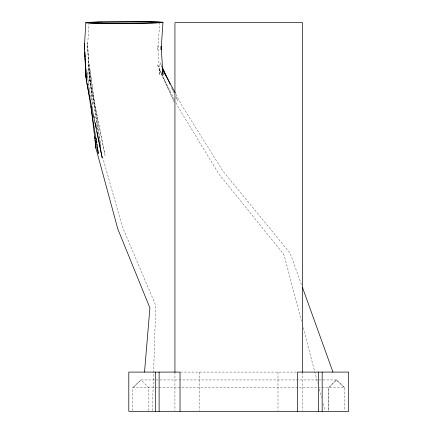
<?xml version="1.0" encoding="UTF-8"?>
<svg xmlns="http://www.w3.org/2000/svg" width="433" height="433" viewBox="0 0 433 433"><rect width="100%" height="100%" fill="white"/><g stroke="black" fill="none" stroke-linecap="round" stroke-linejoin="round"><path stroke-width="0.32" stroke-dasharray="2.17 1.62" d="M152.384 410.673L155.739 305.406L122.241 226.519L102.816 157.899M159.717 22.435L157.85 49.633L157.937 46.12L159.755 75.277L159.284 69.686L157.471 64.306L174.304 102.064M89.106 22.646L87.498 46.737L89.55 80.662L105.04 155.241L89.079 75.071L87.585 43.224L89.55 80.662L89.079 75.071L100.337 143.821M132.731 410.679L132.731 387.795L344.744 387.795L336.436 379.941L328.62 387.795L328.587 410.679L328.62 387.795L336.403 379.941L344.744 387.795L344.744 410.679M180.529 372.088L296.54 372.088M336.436 379.941L141.039 379.941L132.731 387.795L141.071 379.941L148.887 387.795L148.855 410.679M175.928 94.297L181.606 104.997L222.892 171.084L290.11 253.17L301.568 284.968M174.412 99.585L159.284 69.686L174.282 102.058M175.928 102.572L178.347 107.357L218.806 173.925L283.079 253.538L284.275 255.643L301.433 321.064M171.316 87.385L174.207 93.404M175.939 97.014L177.671 100.624L175.987 96.97M161.953 66.541L160.27 62.893L161.731 66.98M172.339 89.063L173.184 90.887M303.149 327.608L317.735 383.216M319.278 389.105L321.508 397.613M323.056 403.502L324.939 410.695M100.451 144.492L100.775 146.489M100.878 146.478L89.961 69.48L97.604 130.89M90.567 97.452L86.703 69.421L89.447 92.792M92.7 108.569L89.009 63.537L92.348 105.214M302.537 372.088L302.537 410.684M277.997 372.088L277.997 410.684M199.472 372.088L199.472 410.684M174.937 372.088L174.937 410.684"/><path stroke-width="0.65" d="M162.96 22.413L161.103 49.638L161.092 46.445M85.864 22.668L84.348 47.056L86.481 81.61L102.22 157.899L96.981 131.54M144.519 372.088L149.899 307.879L117.841 229.089L95.947 148.221L91.017 106.15M175.295 93.106L162.353 68.733L165.823 75.954M162.234 67.153L170.093 84.191M302.483 287.512L332.955 372.088M86.373 78.157L85.853 75.521L84.744 51.965M93.966 116.38L94.232 117.7M95.276 122.972L96.326 128.244M86.383 78.855L85.853 75.521L86.481 81.61L85.198 58.709M86.595 80.192L86.806 81.523M87.022 82.855L98.286 153.526L97.365 146.852M96.169 138.17L96.353 139.507M96.537 140.844L96.813 142.847M96.997 144.178L97.181 145.515M162.608 71.169L162.981 74.822L161.13 46.477M95.287 140.157L95.455 142.17M95.617 144.189L95.947 148.221L95.146 140.173M94.876 136.812L95.038 138.825M84.668 49.281L84.332 43.219L84.646 49.947M84.819 51.971L85.084 56.691M322.168 372.088L322.168 411.35M318.358 372.088L318.358 411.35M302.537 372.142L302.537 22.657L174.937 22.657L174.937 372.142M297.444 411.35L297.444 372.088L348.668 372.088L348.668 411.35L128.801 411.35L128.801 372.088L180.025 372.088L180.025 411.35M159.117 372.088L159.117 411.35M155.306 372.088L155.306 411.35M98.508 22.007L93.425 22.153A38.597 0.877 -0.3 0 0 101.403 23.344A38.597 0.877 -0.3 0 0 155.398 22.922A38.597 0.877 -0.3 0 0 147.42 21.737L98.508 22.007M101.057 22.04L96.321 22.175A35.382 0.801 -0.3 0 0 102.902 23.268A35.382 0.801 -0.3 0 0 152.503 22.906A35.382 0.801 -0.3 0 0 145.921 21.807L101.057 22.04"/></g></svg>
